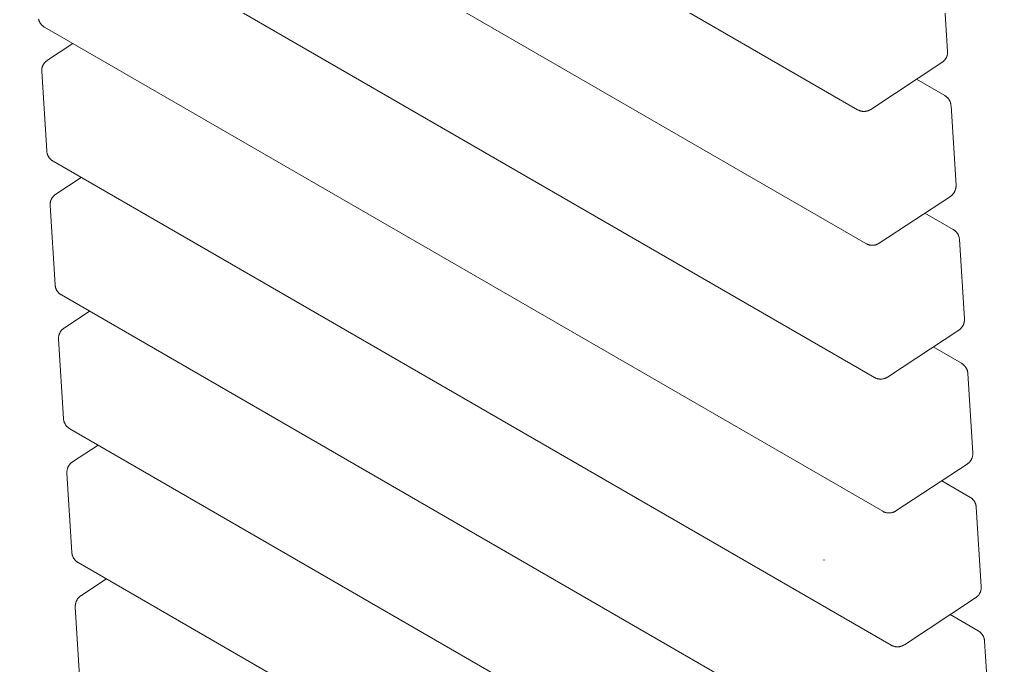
# Model space of a CAD drawing. Header units: millimetres. Extents: x -92 to 3826, y 8 to 2374.
# Drawn here: x 3246.4 to 3554.2, y 1199.4 to 1404.3 of the extents above; entities that cross this region are included whole.
import ezdxf

# ---------------------------------------------------------------- set-up
doc = ezdxf.new("R2010")
doc.units = ezdxf.units.MM
doc.header["$PDSIZE"] = -1
doc.layers.add('ZANO_R', color=7, linetype='Continuous', lineweight=0)

msp = doc.modelspace()

# ---------------------------------------------------------------- linework, layer by layer
at = {"layer": 'ZANO_R'}
for p, q in [((3512.27, 1375.64), (3246.4, 1529.14)), ((3514.94, 1333.19), (3249.06, 1486.69)), ((3517.6, 1290.75), (3251.73, 1444.25)), ((3539.26, 1419.36), (3540.84, 1394.21)), ((3252.53, 1404.21), (3252.5, 1404.34)), ((3252.57, 1404.08), (3252.53, 1404.21)), ((3252.61, 1403.95), (3252.57, 1404.08)), ((3252.66, 1403.83), (3252.61, 1403.95)), ((3252.71, 1403.7), (3252.66, 1403.83)), ((3252.77, 1403.58), (3252.71, 1403.7)), ((3252.83, 1403.45), (3252.77, 1403.58)), ((3252.89, 1403.33), (3252.83, 1403.45)), ((3252.96, 1403.22), (3252.89, 1403.33)), ((3253.03, 1403.1), (3252.96, 1403.22)), ((3253.1, 1402.99), (3253.03, 1403.1)), ((3253.18, 1402.88), (3253.1, 1402.99)), ((3253.27, 1402.77), (3253.18, 1402.88)), ((3253.35, 1402.66), (3253.27, 1402.77)), ((3253.44, 1402.56), (3253.35, 1402.66)), ((3253.54, 1402.46), (3253.44, 1402.56)), ((3253.63, 1402.37), (3253.54, 1402.46)), ((3253.73, 1402.28), (3253.63, 1402.37)), ((3253.84, 1402.19), (3253.73, 1402.28)), ((3253.94, 1402.1), (3253.84, 1402.19)), ((3254.05, 1402.02), (3253.94, 1402.1)), ((3254.16, 1401.94), (3254.05, 1402.02)), ((3254.28, 1401.87), (3254.16, 1401.94)), ((3254.39, 1401.8), (3254.28, 1401.87)), ((3520.26, 1248.3), (3254.39, 1401.8)), ((3255.28, 1391.31), (3263.35, 1396.63)), ((3540.84, 1394.21), (3540.84, 1394.07)), ((3254.85, 1390.99), (3254.95, 1391.07)), ((3254.95, 1391.07), (3255.06, 1391.16)), ((3255.06, 1391.16), (3255.17, 1391.24)), ((3255.17, 1391.24), (3255.28, 1391.31)), ((3539.67, 1391.13), (3539.58, 1391.03)), ((3539.77, 1391.22), (3539.67, 1391.13)), ((3539.86, 1391.33), (3539.77, 1391.22)), ((3539.95, 1391.43), (3539.86, 1391.33)), ((3540.03, 1391.54), (3539.95, 1391.43)), ((3540.11, 1391.65), (3540.03, 1391.54)), ((3540.19, 1391.76), (3540.11, 1391.65)), ((3540.26, 1391.87), (3540.19, 1391.76)), ((3540.33, 1391.99), (3540.26, 1391.87)), ((3540.39, 1392.11), (3540.33, 1391.99)), ((3540.45, 1392.23), (3540.39, 1392.11)), ((3540.51, 1392.35), (3540.45, 1392.23)), ((3540.56, 1392.48), (3540.51, 1392.35)), ((3540.61, 1392.6), (3540.56, 1392.48)), ((3540.65, 1392.73), (3540.61, 1392.6)), ((3540.69, 1392.86), (3540.65, 1392.73)), ((3540.73, 1392.99), (3540.69, 1392.86)), ((3540.76, 1393.13), (3540.73, 1392.99)), ((3540.78, 1393.26), (3540.76, 1393.13)), ((3540.81, 1393.39), (3540.78, 1393.26)), ((3540.82, 1393.53), (3540.81, 1393.39)), ((3540.83, 1393.66), (3540.82, 1393.53)), ((3540.84, 1393.8), (3540.83, 1393.66)), ((3540.84, 1394.07), (3540.85, 1393.93)), ((3540.85, 1393.93), (3540.84, 1393.8)), ((3253.48, 1388.13), (3253.49, 1388.26)), ((3253.48, 1387.99), (3253.48, 1388.13)), ((3253.48, 1387.86), (3253.48, 1387.99)), ((3253.49, 1388.26), (3253.5, 1388.4)), ((3253.5, 1388.4), (3253.52, 1388.53)), ((3253.52, 1388.53), (3253.54, 1388.67)), ((3253.54, 1388.67), (3253.56, 1388.8)), ((3253.56, 1388.8), (3253.59, 1388.93)), ((3253.59, 1388.93), (3253.63, 1389.06)), ((3253.63, 1389.06), (3253.67, 1389.19)), ((3253.67, 1389.19), (3253.71, 1389.32)), ((3253.71, 1389.32), (3253.76, 1389.45)), ((3253.76, 1389.45), (3253.81, 1389.57)), ((3253.81, 1389.57), (3253.87, 1389.7)), ((3253.87, 1389.7), (3253.93, 1389.82)), ((3253.93, 1389.82), (3253.99, 1389.94)), ((3253.99, 1389.94), (3254.06, 1390.06)), ((3254.06, 1390.06), (3254.13, 1390.17)), ((3254.13, 1390.17), (3254.21, 1390.28)), ((3254.21, 1390.28), (3254.29, 1390.39)), ((3254.29, 1390.39), (3254.38, 1390.5)), ((3254.38, 1390.5), (3254.46, 1390.6)), ((3254.46, 1390.6), (3254.55, 1390.7)), ((3254.55, 1390.7), (3254.65, 1390.8)), ((3254.65, 1390.8), (3254.75, 1390.89)), ((3254.75, 1390.89), (3254.85, 1390.99)), ((3539.04, 1390.61), (3516.47, 1375.76)), ((3539.16, 1390.69), (3539.04, 1390.61)), ((3539.27, 1390.77), (3539.16, 1390.69)), ((3539.37, 1390.85), (3539.27, 1390.77)), ((3539.48, 1390.94), (3539.37, 1390.85)), ((3539.58, 1391.03), (3539.48, 1390.94)), ((3253.48, 1387.72), (3253.48, 1387.86)), ((3255.06, 1362.57), (3253.48, 1387.72)), ((3530.97, 1385.3), (3539.93, 1380.13)), ((3539.93, 1380.13), (3540.05, 1380.06)), ((3540.05, 1380.06), (3540.16, 1379.98)), ((3540.16, 1379.98), (3540.27, 1379.91)), ((3540.27, 1379.91), (3540.38, 1379.82)), ((3540.38, 1379.82), (3540.49, 1379.74)), ((3540.49, 1379.74), (3540.59, 1379.65)), ((3540.59, 1379.65), (3540.69, 1379.56)), ((3540.69, 1379.56), (3540.79, 1379.46)), ((3540.79, 1379.46), (3540.88, 1379.36)), ((3540.88, 1379.36), (3540.97, 1379.26)), ((3540.97, 1379.26), (3541.06, 1379.16)), ((3541.06, 1379.16), (3541.14, 1379.05)), ((3541.14, 1379.05), (3541.22, 1378.94)), ((3541.22, 1378.94), (3541.29, 1378.83)), ((3541.29, 1378.83), (3541.37, 1378.71)), ((3516.36, 1375.69), (3516.24, 1375.62)), ((3516.47, 1375.76), (3516.36, 1375.69)), ((3541.37, 1378.71), (3541.43, 1378.59)), ((3541.43, 1378.59), (3541.5, 1378.47)), ((3541.5, 1378.47), (3541.56, 1378.35)), ((3541.56, 1378.35), (3541.61, 1378.23)), ((3541.61, 1378.23), (3541.66, 1378.1)), ((3541.66, 1378.1), (3541.71, 1377.97)), ((3541.71, 1377.97), (3541.75, 1377.85)), ((3541.75, 1377.85), (3541.79, 1377.72)), ((3541.79, 1377.72), (3541.82, 1377.58)), ((3541.82, 1377.58), (3541.85, 1377.45)), ((3541.85, 1377.45), (3541.88, 1377.32)), ((3541.88, 1377.32), (3541.9, 1377.18)), ((3541.9, 1377.18), (3541.91, 1377.05)), ((3541.91, 1377.05), (3541.92, 1376.91)), ((3541.92, 1376.91), (3543.5, 1351.76)), ((3512.39, 1375.57), (3512.27, 1375.64)), ((3512.52, 1375.51), (3512.39, 1375.57)), ((3512.64, 1375.45), (3512.52, 1375.51)), ((3512.77, 1375.39), (3512.64, 1375.45)), ((3512.9, 1375.34), (3512.77, 1375.39)), ((3513.03, 1375.3), (3512.9, 1375.34)), ((3513.16, 1375.26), (3513.03, 1375.3)), ((3513.29, 1375.22), (3513.16, 1375.26)), ((3513.43, 1375.19), (3513.29, 1375.22)), ((3513.56, 1375.16), (3513.43, 1375.19)), ((3513.7, 1375.14), (3513.56, 1375.16)), ((3513.84, 1375.12), (3513.7, 1375.14)), ((3513.98, 1375.11), (3513.84, 1375.12)), ((3514.11, 1375.1), (3513.98, 1375.11)), ((3514.25, 1375.1), (3514.11, 1375.1)), ((3514.39, 1375.1), (3514.25, 1375.1)), ((3514.53, 1375.11), (3514.39, 1375.1)), ((3514.67, 1375.12), (3514.53, 1375.11)), ((3514.8, 1375.14), (3514.67, 1375.12)), ((3514.94, 1375.16), (3514.8, 1375.14)), ((3515.08, 1375.18), (3514.94, 1375.16)), ((3515.21, 1375.21), (3515.08, 1375.18)), ((3515.34, 1375.25), (3515.21, 1375.21)), ((3515.48, 1375.29), (3515.34, 1375.25)), ((3515.61, 1375.33), (3515.48, 1375.29)), ((3515.74, 1375.38), (3515.61, 1375.33)), ((3515.86, 1375.43), (3515.74, 1375.38)), ((3515.99, 1375.49), (3515.86, 1375.43)), ((3516.11, 1375.55), (3515.99, 1375.49)), ((3516.24, 1375.62), (3516.11, 1375.55)), ((3255.07, 1362.43), (3255.06, 1362.57)), ((3255.09, 1362.3), (3255.07, 1362.43)), ((3255.11, 1362.16), (3255.09, 1362.3)), ((3255.13, 1362.03), (3255.11, 1362.16)), ((3255.16, 1361.9), (3255.13, 1362.03)), ((3255.2, 1361.77), (3255.16, 1361.9)), ((3255.23, 1361.64), (3255.2, 1361.77)), ((3255.28, 1361.51), (3255.23, 1361.64)), ((3255.32, 1361.38), (3255.28, 1361.51)), ((3255.37, 1361.25), (3255.32, 1361.38)), ((3255.43, 1361.13), (3255.37, 1361.25)), ((3255.49, 1361.01), (3255.43, 1361.13)), ((3255.55, 1360.89), (3255.49, 1361.01)), ((3255.62, 1360.77), (3255.55, 1360.89)), ((3255.69, 1360.65), (3255.62, 1360.77)), ((3255.77, 1360.54), (3255.69, 1360.65)), ((3255.85, 1360.43), (3255.77, 1360.54)), ((3255.93, 1360.32), (3255.85, 1360.43)), ((3256.02, 1360.22), (3255.93, 1360.32)), ((3256.11, 1360.12), (3256.02, 1360.22)), ((3256.2, 1360.02), (3256.11, 1360.12)), ((3256.3, 1359.92), (3256.2, 1360.02)), ((3256.4, 1359.83), (3256.3, 1359.92)), ((3256.5, 1359.74), (3256.4, 1359.83)), ((3256.6, 1359.66), (3256.5, 1359.74)), ((3256.71, 1359.58), (3256.6, 1359.66)), ((3256.82, 1359.5), (3256.71, 1359.58)), ((3256.94, 1359.43), (3256.82, 1359.5)), ((3257.06, 1359.36), (3256.94, 1359.43)), ((3522.93, 1205.85), (3257.06, 1359.36)), ((3257.94, 1348.87), (3266.02, 1354.18)), ((3543.49, 1351.08), (3543.47, 1350.95)), ((3543.5, 1351.22), (3543.49, 1351.08)), ((3543.5, 1351.76), (3543.51, 1351.62)), ((3543.51, 1351.35), (3543.5, 1351.22)), ((3543.51, 1351.62), (3543.51, 1351.49)), ((3543.51, 1351.49), (3543.51, 1351.35)), ((3256.96, 1347.95), (3257.04, 1348.05)), ((3257.04, 1348.05), (3257.13, 1348.16)), ((3257.13, 1348.16), (3257.22, 1348.26)), ((3257.22, 1348.26), (3257.31, 1348.35)), ((3257.31, 1348.35), (3257.41, 1348.45)), ((3257.41, 1348.45), (3257.51, 1348.54)), ((3257.51, 1348.54), (3257.61, 1348.63)), ((3257.61, 1348.63), (3257.72, 1348.71)), ((3257.72, 1348.71), (3257.83, 1348.79)), ((3257.83, 1348.79), (3257.94, 1348.87)), ((3541.71, 1348.17), (3519.14, 1333.31)), ((3541.82, 1348.24), (3541.71, 1348.17)), ((3541.93, 1348.32), (3541.82, 1348.24)), ((3542.04, 1348.41), (3541.93, 1348.32)), ((3542.14, 1348.5), (3542.04, 1348.41)), ((3542.24, 1348.59), (3542.14, 1348.5)), ((3542.34, 1348.68), (3542.24, 1348.59)), ((3542.43, 1348.78), (3542.34, 1348.68)), ((3542.52, 1348.88), (3542.43, 1348.78)), ((3542.61, 1348.98), (3542.52, 1348.88)), ((3542.69, 1349.09), (3542.61, 1348.98)), ((3542.77, 1349.2), (3542.69, 1349.09)), ((3542.85, 1349.31), (3542.77, 1349.2)), ((3542.92, 1349.43), (3542.85, 1349.31)), ((3542.99, 1349.54), (3542.92, 1349.43)), ((3543.06, 1349.66), (3542.99, 1349.54)), ((3543.12, 1349.78), (3543.06, 1349.66)), ((3543.17, 1349.91), (3543.12, 1349.78)), ((3543.23, 1350.03), (3543.17, 1349.91)), ((3543.27, 1350.16), (3543.23, 1350.03)), ((3543.32, 1350.29), (3543.27, 1350.16)), ((3543.36, 1350.42), (3543.32, 1350.29)), ((3543.39, 1350.55), (3543.36, 1350.42)), ((3543.42, 1350.68), (3543.39, 1350.55)), ((3543.45, 1350.81), (3543.42, 1350.68)), ((3543.47, 1350.95), (3543.45, 1350.81)), ((3256.14, 1345.68), (3256.15, 1345.82)), ((3256.14, 1345.55), (3256.14, 1345.68)), ((3256.14, 1345.41), (3256.14, 1345.55)), ((3256.15, 1345.28), (3256.14, 1345.41)), ((3256.15, 1345.82), (3256.16, 1345.95)), ((3257.73, 1320.12), (3256.15, 1345.28)), ((3256.16, 1345.95), (3256.18, 1346.09)), ((3256.18, 1346.09), (3256.2, 1346.22)), ((3256.2, 1346.22), (3256.23, 1346.36)), ((3256.23, 1346.36), (3256.26, 1346.49)), ((3256.26, 1346.49), (3256.29, 1346.62)), ((3256.29, 1346.62), (3256.33, 1346.75)), ((3256.33, 1346.75), (3256.38, 1346.88)), ((3256.38, 1346.88), (3256.42, 1347)), ((3256.42, 1347), (3256.48, 1347.13)), ((3256.48, 1347.13), (3256.53, 1347.25)), ((3256.53, 1347.25), (3256.59, 1347.37)), ((3256.59, 1347.37), (3256.66, 1347.49)), ((3256.66, 1347.49), (3256.73, 1347.61)), ((3256.73, 1347.61), (3256.8, 1347.72)), ((3256.8, 1347.72), (3256.87, 1347.84)), ((3256.87, 1347.84), (3256.96, 1347.95)), ((3533.63, 1342.85), (3542.59, 1337.68)), ((3542.59, 1337.68), (3542.71, 1337.61)), ((3542.71, 1337.61), (3542.82, 1337.54)), ((3542.82, 1337.54), (3542.94, 1337.46)), ((3542.94, 1337.46), (3543.04, 1337.38)), ((3543.04, 1337.38), (3543.15, 1337.29)), ((3543.15, 1337.29), (3543.25, 1337.2)), ((3543.25, 1337.2), (3543.35, 1337.11)), ((3543.35, 1337.11), (3543.45, 1337.02)), ((3543.45, 1337.02), (3543.54, 1336.92)), ((3543.54, 1336.92), (3543.63, 1336.82)), ((3543.63, 1336.82), (3543.72, 1336.71)), ((3543.72, 1336.71), (3543.8, 1336.61)), ((3543.8, 1336.61), (3543.88, 1336.49)), ((3543.88, 1336.49), (3543.96, 1336.38)), ((3543.96, 1336.38), (3544.03, 1336.27)), ((3544.03, 1336.27), (3544.1, 1336.15)), ((3544.1, 1336.15), (3544.16, 1336.03)), ((3544.16, 1336.03), (3544.22, 1335.91)), ((3544.22, 1335.91), (3544.27, 1335.78)), ((3544.27, 1335.78), (3544.33, 1335.66)), ((3544.33, 1335.66), (3544.37, 1335.53)), ((3515.06, 1333.12), (3514.94, 1333.19)), ((3515.18, 1333.06), (3515.06, 1333.12)), ((3515.31, 1333), (3515.18, 1333.06)), ((3515.43, 1332.95), (3515.31, 1333)), ((3515.56, 1332.9), (3515.43, 1332.95)), ((3515.69, 1332.85), (3515.56, 1332.9)), ((3515.82, 1332.81), (3515.69, 1332.85)), ((3515.96, 1332.78), (3515.82, 1332.81)), ((3516.09, 1332.74), (3515.96, 1332.78)), ((3516.23, 1332.72), (3516.09, 1332.74)), ((3516.36, 1332.7), (3516.23, 1332.72)), ((3516.5, 1332.68), (3516.36, 1332.7)), ((3516.64, 1332.67), (3516.5, 1332.68)), ((3516.78, 1332.66), (3516.64, 1332.67)), ((3516.92, 1332.65), (3516.78, 1332.66)), ((3517.05, 1332.66), (3516.92, 1332.65)), ((3517.19, 1332.66), (3517.05, 1332.66)), ((3517.33, 1332.67), (3517.19, 1332.66)), ((3517.47, 1332.69), (3517.33, 1332.67)), ((3517.6, 1332.71), (3517.47, 1332.69)), ((3517.74, 1332.74), (3517.6, 1332.71)), ((3517.87, 1332.77), (3517.74, 1332.74)), ((3518.01, 1332.8), (3517.87, 1332.77)), ((3518.14, 1332.84), (3518.01, 1332.8)), ((3518.27, 1332.88), (3518.14, 1332.84)), ((3518.4, 1332.93), (3518.27, 1332.88)), ((3518.53, 1332.99), (3518.4, 1332.93)), ((3518.65, 1333.04), (3518.53, 1332.99)), ((3518.78, 1333.1), (3518.65, 1333.04)), ((3518.9, 1333.17), (3518.78, 1333.1)), ((3519.02, 1333.24), (3518.9, 1333.17)), ((3519.14, 1333.31), (3519.02, 1333.24)), ((3544.37, 1335.53), (3544.42, 1335.4)), ((3544.42, 1335.4), (3544.45, 1335.27)), ((3544.45, 1335.27), (3544.49, 1335.14)), ((3544.49, 1335.14), (3544.52, 1335.01)), ((3544.52, 1335.01), (3544.54, 1334.87)), ((3544.54, 1334.87), (3544.56, 1334.74)), ((3544.56, 1334.74), (3544.58, 1334.6)), ((3544.58, 1334.6), (3544.59, 1334.47)), ((3544.59, 1334.47), (3546.16, 1309.31)), ((3257.74, 1319.99), (3257.73, 1320.12)), ((3257.75, 1319.85), (3257.74, 1319.99)), ((3257.77, 1319.72), (3257.75, 1319.85)), ((3257.8, 1319.59), (3257.77, 1319.72)), ((3257.83, 1319.45), (3257.8, 1319.59)), ((3257.86, 1319.32), (3257.83, 1319.45)), ((3257.9, 1319.19), (3257.86, 1319.32)), ((3257.94, 1319.06), (3257.9, 1319.19)), ((3257.99, 1318.93), (3257.94, 1319.06)), ((3258.04, 1318.81), (3257.99, 1318.93)), ((3258.09, 1318.68), (3258.04, 1318.81)), ((3258.15, 1318.56), (3258.09, 1318.68)), ((3258.22, 1318.44), (3258.15, 1318.56)), ((3258.28, 1318.32), (3258.22, 1318.44)), ((3258.36, 1318.21), (3258.28, 1318.32)), ((3258.43, 1318.1), (3258.36, 1318.21)), ((3258.51, 1317.99), (3258.43, 1318.1)), ((3258.59, 1317.88), (3258.51, 1317.99)), ((3258.68, 1317.77), (3258.59, 1317.88)), ((3258.77, 1317.67), (3258.68, 1317.77)), ((3258.86, 1317.57), (3258.77, 1317.67)), ((3258.96, 1317.48), (3258.86, 1317.57)), ((3259.06, 1317.39), (3258.96, 1317.48)), ((3259.16, 1317.3), (3259.06, 1317.39)), ((3259.27, 1317.21), (3259.16, 1317.3)), ((3259.38, 1317.13), (3259.27, 1317.21)), ((3259.49, 1317.05), (3259.38, 1317.13)), ((3259.6, 1316.98), (3259.49, 1317.05)), ((3259.72, 1316.91), (3259.6, 1316.98)), ((3525.59, 1163.41), (3259.72, 1316.91)), ((3260.61, 1306.42), (3268.68, 1311.74)), ((3546.02, 1307.97), (3545.98, 1307.84)), ((3546.06, 1308.1), (3546.02, 1307.97)), ((3546.09, 1308.24), (3546.06, 1308.1)), ((3546.11, 1308.37), (3546.09, 1308.24)), ((3546.13, 1308.5), (3546.11, 1308.37)), ((3546.15, 1308.64), (3546.13, 1308.5)), ((3546.16, 1308.77), (3546.15, 1308.64)), ((3546.16, 1309.31), (3546.17, 1309.18)), ((3546.17, 1308.91), (3546.16, 1308.77)), ((3546.17, 1309.18), (3546.17, 1309.04)), ((3546.17, 1309.04), (3546.17, 1308.91)), ((3259.2, 1304.81), (3259.26, 1304.93)), ((3259.26, 1304.93), (3259.32, 1305.05)), ((3259.32, 1305.05), (3259.39, 1305.16)), ((3259.39, 1305.16), (3259.46, 1305.28)), ((3259.46, 1305.28), (3259.54, 1305.39)), ((3259.54, 1305.39), (3259.62, 1305.5)), ((3259.62, 1305.5), (3259.7, 1305.61)), ((3259.7, 1305.61), (3259.79, 1305.71)), ((3259.79, 1305.71), (3259.88, 1305.81)), ((3259.88, 1305.81), (3259.98, 1305.91)), ((3259.98, 1305.91), (3260.07, 1306)), ((3260.07, 1306), (3260.17, 1306.09)), ((3260.17, 1306.09), (3260.28, 1306.18)), ((3260.28, 1306.18), (3260.38, 1306.27)), ((3260.38, 1306.27), (3260.49, 1306.35)), ((3260.49, 1306.35), (3260.61, 1306.42)), ((3544.37, 1305.72), (3521.8, 1290.87)), ((3544.48, 1305.8), (3544.37, 1305.72)), ((3544.59, 1305.88), (3544.48, 1305.8)), ((3544.7, 1305.96), (3544.59, 1305.88)), ((3544.8, 1306.05), (3544.7, 1305.96)), ((3544.9, 1306.14), (3544.8, 1306.05)), ((3545, 1306.24), (3544.9, 1306.14)), ((3545.1, 1306.33), (3545, 1306.24)), ((3545.19, 1306.43), (3545.1, 1306.33)), ((3545.27, 1306.54), (3545.19, 1306.43)), ((3545.36, 1306.64), (3545.27, 1306.54)), ((3545.44, 1306.75), (3545.36, 1306.64)), ((3545.51, 1306.87), (3545.44, 1306.75)), ((3545.59, 1306.98), (3545.51, 1306.87)), ((3545.66, 1307.1), (3545.59, 1306.98)), ((3545.72, 1307.22), (3545.66, 1307.1)), ((3545.78, 1307.34), (3545.72, 1307.22)), ((3545.84, 1307.46), (3545.78, 1307.34)), ((3545.89, 1307.59), (3545.84, 1307.46)), ((3545.94, 1307.71), (3545.89, 1307.59)), ((3545.98, 1307.84), (3545.94, 1307.71)), ((3258.8, 1303.1), (3258.81, 1303.24)), ((3258.81, 1302.97), (3258.8, 1303.1)), ((3258.81, 1303.37), (3258.83, 1303.51)), ((3258.81, 1303.24), (3258.81, 1303.37)), ((3258.81, 1302.83), (3258.81, 1302.97)), ((3260.39, 1277.68), (3258.81, 1302.83)), ((3258.83, 1303.51), (3258.84, 1303.64)), ((3258.84, 1303.64), (3258.86, 1303.78)), ((3258.86, 1303.78), (3258.89, 1303.91)), ((3258.89, 1303.91), (3258.92, 1304.04)), ((3258.92, 1304.04), (3258.96, 1304.17)), ((3258.96, 1304.17), (3259, 1304.3)), ((3259, 1304.3), (3259.04, 1304.43)), ((3259.04, 1304.43), (3259.09, 1304.56)), ((3259.09, 1304.56), (3259.14, 1304.68)), ((3259.14, 1304.68), (3259.2, 1304.81)), ((3536.3, 1300.41), (3545.26, 1295.24)), ((3545.26, 1295.24), (3545.37, 1295.17)), ((3545.37, 1295.17), (3545.49, 1295.09)), ((3545.49, 1295.09), (3545.6, 1295.01)), ((3545.6, 1295.01), (3545.71, 1294.93)), ((3545.71, 1294.93), (3545.81, 1294.85)), ((3545.81, 1294.85), (3545.92, 1294.76)), ((3545.92, 1294.76), (3546.02, 1294.67)), ((3546.02, 1294.67), (3546.11, 1294.57)), ((3546.11, 1294.57), (3546.21, 1294.47)), ((3546.21, 1294.47), (3546.3, 1294.37)), ((3546.3, 1294.37), (3546.38, 1294.27)), ((3546.38, 1294.27), (3546.47, 1294.16)), ((3546.47, 1294.16), (3546.55, 1294.05)), ((3546.55, 1294.05), (3546.62, 1293.94)), ((3546.62, 1293.94), (3546.69, 1293.82)), ((3546.69, 1293.82), (3546.76, 1293.7)), ((3546.76, 1293.7), (3546.82, 1293.58)), ((3546.82, 1293.58), (3546.88, 1293.46)), ((3546.88, 1293.46), (3546.94, 1293.34)), ((3546.94, 1293.34), (3546.99, 1293.21)), ((3546.99, 1293.21), (3547.04, 1293.08)), ((3547.04, 1293.08), (3547.08, 1292.95)), ((3547.08, 1292.95), (3547.12, 1292.82)), ((3547.12, 1292.82), (3547.15, 1292.69)), ((3547.15, 1292.69), (3547.18, 1292.56)), ((3517.72, 1290.68), (3517.6, 1290.75)), ((3517.84, 1290.62), (3517.72, 1290.68)), ((3517.97, 1290.56), (3517.84, 1290.62)), ((3518.1, 1290.5), (3517.97, 1290.56)), ((3518.23, 1290.45), (3518.1, 1290.5)), ((3518.36, 1290.41), (3518.23, 1290.45)), ((3518.49, 1290.37), (3518.36, 1290.41)), ((3518.62, 1290.33), (3518.49, 1290.37)), ((3518.76, 1290.3), (3518.62, 1290.33)), ((3518.89, 1290.27), (3518.76, 1290.3)), ((3519.03, 1290.25), (3518.89, 1290.27)), ((3519.17, 1290.23), (3519.03, 1290.25)), ((3519.3, 1290.22), (3519.17, 1290.23)), ((3519.44, 1290.21), (3519.3, 1290.22)), ((3519.58, 1290.21), (3519.44, 1290.21)), ((3519.72, 1290.21), (3519.58, 1290.21)), ((3519.86, 1290.22), (3519.72, 1290.21)), ((3519.99, 1290.23), (3519.86, 1290.22)), ((3520.13, 1290.24), (3519.99, 1290.23)), ((3520.27, 1290.27), (3520.13, 1290.24)), ((3520.4, 1290.29), (3520.27, 1290.27)), ((3520.54, 1290.32), (3520.4, 1290.29)), ((3520.67, 1290.36), (3520.54, 1290.32)), ((3520.8, 1290.39), (3520.67, 1290.36)), ((3520.93, 1290.44), (3520.8, 1290.39)), ((3521.06, 1290.49), (3520.93, 1290.44)), ((3521.19, 1290.54), (3521.06, 1290.49)), ((3521.32, 1290.6), (3521.19, 1290.54)), ((3521.44, 1290.66), (3521.32, 1290.6)), ((3521.56, 1290.72), (3521.44, 1290.66)), ((3521.68, 1290.79), (3521.56, 1290.72)), ((3521.8, 1290.87), (3521.68, 1290.79)), ((3547.18, 1292.56), (3547.2, 1292.43)), ((3547.2, 1292.43), (3547.22, 1292.29)), ((3547.22, 1292.29), (3547.24, 1292.16)), ((3547.24, 1292.16), (3547.25, 1292.02)), ((3547.25, 1292.02), (3548.83, 1266.87)), ((3260.4, 1277.54), (3260.39, 1277.68)), ((3260.42, 1277.41), (3260.4, 1277.54)), ((3260.44, 1277.27), (3260.42, 1277.41)), ((3260.46, 1277.14), (3260.44, 1277.27)), ((3260.49, 1277.01), (3260.46, 1277.14)), ((3260.52, 1276.88), (3260.49, 1277.01)), ((3260.56, 1276.74), (3260.52, 1276.88)), ((3260.6, 1276.62), (3260.56, 1276.74)), ((3260.65, 1276.49), (3260.6, 1276.62)), ((3260.7, 1276.36), (3260.65, 1276.49)), ((3260.76, 1276.24), (3260.7, 1276.36)), ((3260.82, 1276.12), (3260.76, 1276.24)), ((3260.88, 1276), (3260.82, 1276.12)), ((3260.95, 1275.88), (3260.88, 1276)), ((3261.02, 1275.76), (3260.95, 1275.88)), ((3261.09, 1275.65), (3261.02, 1275.76)), ((3261.17, 1275.54), (3261.09, 1275.65)), ((3261.26, 1275.43), (3261.17, 1275.54)), ((3261.34, 1275.33), (3261.26, 1275.43)), ((3261.43, 1275.23), (3261.34, 1275.33)), ((3261.53, 1275.13), (3261.43, 1275.23)), ((3261.62, 1275.03), (3261.53, 1275.13)), ((3261.72, 1274.94), (3261.62, 1275.03)), ((3261.83, 1274.85), (3261.72, 1274.94)), ((3261.93, 1274.77), (3261.83, 1274.85)), ((3262.04, 1274.69), (3261.93, 1274.77)), ((3262.15, 1274.61), (3262.04, 1274.69)), ((3262.27, 1274.53), (3262.15, 1274.61)), ((3262.38, 1274.46), (3262.27, 1274.53)), ((3528.25, 1120.96), (3262.38, 1274.46)), ((3263.27, 1263.98), (3271.34, 1269.29)), ((3548.44, 1264.89), (3548.38, 1264.77)), ((3548.5, 1265.02), (3548.44, 1264.89)), ((3548.55, 1265.14), (3548.5, 1265.02)), ((3548.6, 1265.27), (3548.55, 1265.14)), ((3548.64, 1265.4), (3548.6, 1265.27)), ((3548.68, 1265.53), (3548.64, 1265.4)), ((3548.72, 1265.66), (3548.68, 1265.53)), ((3548.75, 1265.79), (3548.72, 1265.66)), ((3548.78, 1265.92), (3548.75, 1265.79)), ((3548.8, 1266.06), (3548.78, 1265.92)), ((3548.81, 1266.19), (3548.8, 1266.06)), ((3548.83, 1266.33), (3548.81, 1266.19)), ((3548.83, 1266.87), (3548.83, 1266.73)), ((3548.83, 1266.73), (3548.84, 1266.6)), ((3548.84, 1266.6), (3548.83, 1266.46)), ((3548.83, 1266.46), (3548.83, 1266.33)), ((3261.62, 1261.73), (3261.66, 1261.86)), ((3261.66, 1261.86), (3261.7, 1261.99)), ((3261.7, 1261.99), (3261.75, 1262.11)), ((3261.75, 1262.11), (3261.8, 1262.24)), ((3261.8, 1262.24), (3261.86, 1262.36)), ((3261.86, 1262.36), (3261.92, 1262.48)), ((3261.92, 1262.48), (3261.98, 1262.6)), ((3261.98, 1262.6), (3262.05, 1262.72)), ((3262.05, 1262.72), (3262.13, 1262.83)), ((3262.13, 1262.83), (3262.2, 1262.95)), ((3262.2, 1262.95), (3262.28, 1263.05)), ((3262.28, 1263.05), (3262.37, 1263.16)), ((3262.37, 1263.16), (3262.45, 1263.27)), ((3262.45, 1263.27), (3262.54, 1263.37)), ((3262.54, 1263.37), (3262.64, 1263.46)), ((3262.64, 1263.46), (3262.74, 1263.56)), ((3262.74, 1263.56), (3262.84, 1263.65)), ((3262.84, 1263.65), (3262.94, 1263.74)), ((3262.94, 1263.74), (3263.05, 1263.82)), ((3263.05, 1263.82), (3263.16, 1263.9)), ((3263.16, 1263.9), (3263.27, 1263.98)), ((3547.04, 1263.28), (3524.46, 1248.42)), ((3547.15, 1263.35), (3547.04, 1263.28)), ((3547.26, 1263.43), (3547.15, 1263.35)), ((3547.36, 1263.52), (3547.26, 1263.43)), ((3547.47, 1263.61), (3547.36, 1263.52)), ((3547.57, 1263.7), (3547.47, 1263.61)), ((3547.66, 1263.79), (3547.57, 1263.7)), ((3547.76, 1263.89), (3547.66, 1263.79)), ((3547.85, 1263.99), (3547.76, 1263.89)), ((3547.94, 1264.09), (3547.85, 1263.99)), ((3548.02, 1264.2), (3547.94, 1264.09)), ((3548.1, 1264.31), (3548.02, 1264.2)), ((3548.18, 1264.42), (3548.1, 1264.31)), ((3548.25, 1264.53), (3548.18, 1264.42)), ((3548.32, 1264.65), (3548.25, 1264.53)), ((3548.38, 1264.77), (3548.32, 1264.65)), ((3261.47, 1260.79), (3261.48, 1260.93)), ((3261.47, 1260.66), (3261.47, 1260.79)), ((3261.47, 1260.52), (3261.47, 1260.66)), ((3261.48, 1260.38), (3261.47, 1260.52)), ((3261.48, 1260.93), (3261.49, 1261.06)), ((3263.05, 1235.23), (3261.48, 1260.38)), ((3261.49, 1261.06), (3261.51, 1261.2)), ((3261.51, 1261.2), (3261.53, 1261.33)), ((3261.53, 1261.33), (3261.55, 1261.46)), ((3261.55, 1261.46), (3261.58, 1261.6)), ((3261.58, 1261.6), (3261.62, 1261.73)), ((3538.96, 1257.96), (3547.92, 1252.79)), ((3547.92, 1252.79), (3548.04, 1252.72)), ((3548.04, 1252.72), (3548.15, 1252.65)), ((3548.15, 1252.65), (3548.26, 1252.57)), ((3548.26, 1252.57), (3548.37, 1252.49)), ((3548.37, 1252.49), (3548.48, 1252.4)), ((3548.48, 1252.4), (3548.58, 1252.31)), ((3548.58, 1252.31), (3548.68, 1252.22)), ((3548.68, 1252.22), (3548.78, 1252.13)), ((3548.78, 1252.13), (3548.87, 1252.03)), ((3548.87, 1252.03), (3548.96, 1251.93)), ((3548.96, 1251.93), (3549.05, 1251.82)), ((3549.05, 1251.82), (3549.13, 1251.71)), ((3549.13, 1251.71), (3549.21, 1251.6)), ((3549.21, 1251.6), (3549.28, 1251.49)), ((3549.28, 1251.49), (3549.36, 1251.38)), ((3549.36, 1251.38), (3549.42, 1251.26)), ((3549.42, 1251.26), (3549.49, 1251.14)), ((3549.49, 1251.14), (3549.55, 1251.02)), ((3549.55, 1251.02), (3549.6, 1250.89)), ((3549.6, 1250.89), (3549.65, 1250.77)), ((3549.65, 1250.77), (3549.7, 1250.64)), ((3549.7, 1250.64), (3549.74, 1250.51)), ((3549.74, 1250.51), (3549.78, 1250.38)), ((3549.78, 1250.38), (3549.81, 1250.25)), ((3549.81, 1250.25), (3549.84, 1250.11)), ((3549.84, 1250.11), (3549.87, 1249.98)), ((3549.87, 1249.98), (3549.89, 1249.85)), ((3549.89, 1249.85), (3549.9, 1249.71)), ((3549.9, 1249.71), (3549.91, 1249.58)), ((3549.91, 1249.58), (3551.49, 1224.42)), ((3520.38, 1248.23), (3520.26, 1248.3)), ((3520.51, 1248.17), (3520.38, 1248.23)), ((3520.63, 1248.11), (3520.51, 1248.17)), ((3520.76, 1248.06), (3520.63, 1248.11)), ((3520.89, 1248.01), (3520.76, 1248.06)), ((3521.02, 1247.96), (3520.89, 1248.01)), ((3521.15, 1247.92), (3521.02, 1247.96)), ((3521.29, 1247.89), (3521.15, 1247.92)), ((3521.42, 1247.85), (3521.29, 1247.89)), ((3521.56, 1247.83), (3521.42, 1247.85)), ((3521.69, 1247.8), (3521.56, 1247.83)), ((3521.83, 1247.79), (3521.69, 1247.8)), ((3521.97, 1247.77), (3521.83, 1247.79)), ((3522.1, 1247.77), (3521.97, 1247.77)), ((3522.24, 1247.76), (3522.1, 1247.77)), ((3522.38, 1247.77), (3522.24, 1247.76)), ((3522.52, 1247.77), (3522.38, 1247.77)), ((3522.66, 1247.78), (3522.52, 1247.77)), ((3522.79, 1247.8), (3522.66, 1247.78)), ((3522.93, 1247.82), (3522.79, 1247.8)), ((3523.07, 1247.84), (3522.93, 1247.82)), ((3523.2, 1247.87), (3523.07, 1247.84)), ((3523.33, 1247.91), (3523.2, 1247.87)), ((3523.47, 1247.95), (3523.33, 1247.91)), ((3523.6, 1247.99), (3523.47, 1247.95)), ((3523.73, 1248.04), (3523.6, 1247.99)), ((3523.86, 1248.09), (3523.73, 1248.04)), ((3523.98, 1248.15), (3523.86, 1248.09)), ((3524.11, 1248.21), (3523.98, 1248.15)), ((3524.23, 1248.28), (3524.11, 1248.21)), ((3524.35, 1248.35), (3524.23, 1248.28)), ((3524.46, 1248.42), (3524.35, 1248.35)), ((3263.06, 1235.1), (3263.05, 1235.23)), ((3263.08, 1234.96), (3263.06, 1235.1)), ((3263.1, 1234.83), (3263.08, 1234.96)), ((3263.12, 1234.69), (3263.1, 1234.83)), ((3263.15, 1234.56), (3263.12, 1234.69)), ((3263.19, 1234.43), (3263.15, 1234.56)), ((3263.22, 1234.3), (3263.19, 1234.43)), ((3263.27, 1234.17), (3263.22, 1234.3)), ((3263.31, 1234.04), (3263.27, 1234.17)), ((3263.37, 1233.92), (3263.31, 1234.04)), ((3263.42, 1233.79), (3263.37, 1233.92)), ((3263.48, 1233.67), (3263.42, 1233.79)), ((3263.54, 1233.55), (3263.48, 1233.67)), ((3263.61, 1233.43), (3263.54, 1233.55)), ((3263.68, 1233.32), (3263.61, 1233.43)), ((3263.76, 1233.2), (3263.68, 1233.32)), ((3263.84, 1233.09), (3263.76, 1233.2)), ((3263.92, 1232.99), (3263.84, 1233.09)), ((3264.01, 1232.88), (3263.92, 1232.99)), ((3264.1, 1232.78), (3264.01, 1232.88)), ((3264.19, 1232.68), (3264.1, 1232.78)), ((3264.29, 1232.59), (3264.19, 1232.68)), ((3264.39, 1232.49), (3264.29, 1232.59)), ((3264.49, 1232.41), (3264.39, 1232.49)), ((3264.6, 1232.32), (3264.49, 1232.41)), ((3264.7, 1232.24), (3264.6, 1232.32)), ((3264.82, 1232.16), (3264.7, 1232.24)), ((3264.93, 1232.09), (3264.82, 1232.16)), ((3265.05, 1232.02), (3264.93, 1232.09)), ((3530.92, 1078.52), (3265.05, 1232.02)), ((3265.93, 1221.53), (3274.01, 1226.84)), ((3550.77, 1221.86), (3550.69, 1221.75)), ((3550.84, 1221.97), (3550.77, 1221.86)), ((3550.91, 1222.09), (3550.84, 1221.97)), ((3550.98, 1222.21), (3550.91, 1222.09)), ((3551.05, 1222.33), (3550.98, 1222.21)), ((3551.11, 1222.45), (3551.05, 1222.33)), ((3551.16, 1222.57), (3551.11, 1222.45)), ((3551.22, 1222.7), (3551.16, 1222.57)), ((3551.26, 1222.82), (3551.22, 1222.7)), ((3551.31, 1222.95), (3551.26, 1222.82)), ((3551.35, 1223.08), (3551.31, 1222.95)), ((3551.38, 1223.21), (3551.35, 1223.08)), ((3551.41, 1223.34), (3551.38, 1223.21)), ((3551.44, 1223.48), (3551.41, 1223.34)), ((3551.46, 1223.61), (3551.44, 1223.48)), ((3551.48, 1223.75), (3551.46, 1223.61)), ((3551.49, 1223.88), (3551.48, 1223.75)), ((3551.49, 1224.42), (3551.5, 1224.29)), ((3551.5, 1224.02), (3551.49, 1223.88)), ((3551.5, 1224.29), (3551.5, 1224.15)), ((3551.5, 1224.15), (3551.5, 1224.02)), ((3264.15, 1218.62), (3264.17, 1218.75)), ((3264.17, 1218.75), (3264.19, 1218.89)), ((3264.19, 1218.89), (3264.22, 1219.02)), ((3264.22, 1219.02), (3264.25, 1219.15)), ((3264.25, 1219.15), (3264.28, 1219.28)), ((3264.28, 1219.28), (3264.32, 1219.41)), ((3264.32, 1219.41), (3264.37, 1219.54)), ((3264.37, 1219.54), (3264.41, 1219.67)), ((3264.41, 1219.67), (3264.47, 1219.79)), ((3264.47, 1219.79), (3264.52, 1219.92)), ((3264.52, 1219.92), (3264.58, 1220.04)), ((3264.58, 1220.04), (3264.65, 1220.16)), ((3264.65, 1220.16), (3264.72, 1220.27)), ((3264.72, 1220.27), (3264.79, 1220.39)), ((3264.79, 1220.39), (3264.87, 1220.5)), ((3264.87, 1220.5), (3264.95, 1220.61)), ((3264.95, 1220.61), (3265.03, 1220.72)), ((3265.03, 1220.72), (3265.12, 1220.82)), ((3265.12, 1220.82), (3265.21, 1220.92)), ((3265.21, 1220.92), (3265.3, 1221.02)), ((3265.3, 1221.02), (3265.4, 1221.11)), ((3265.4, 1221.11), (3265.5, 1221.2)), ((3265.5, 1221.2), (3265.6, 1221.29)), ((3265.6, 1221.29), (3265.71, 1221.37)), ((3265.71, 1221.37), (3265.82, 1221.45)), ((3265.82, 1221.45), (3265.93, 1221.53)), ((3549.7, 1220.83), (3527.13, 1205.98)), ((3549.81, 1220.91), (3549.7, 1220.83)), ((3549.92, 1220.99), (3549.81, 1220.91)), ((3550.03, 1221.07), (3549.92, 1220.99)), ((3550.13, 1221.16), (3550.03, 1221.07)), ((3550.23, 1221.25), (3550.13, 1221.16)), ((3550.33, 1221.34), (3550.23, 1221.25)), ((3550.42, 1221.44), (3550.33, 1221.34)), ((3550.51, 1221.54), (3550.42, 1221.44)), ((3550.6, 1221.65), (3550.51, 1221.54)), ((3550.69, 1221.75), (3550.6, 1221.65)), ((3264.13, 1218.35), (3264.14, 1218.48)), ((3264.13, 1218.21), (3264.13, 1218.35)), ((3264.13, 1218.07), (3264.13, 1218.21)), ((3264.14, 1217.94), (3264.13, 1218.07)), ((3264.14, 1218.48), (3264.15, 1218.62)), ((3265.72, 1192.79), (3264.14, 1217.94)), ((3541.62, 1215.52), (3550.58, 1210.34)), ((3550.58, 1210.34), (3550.7, 1210.27)), ((3550.7, 1210.27), (3550.82, 1210.2)), ((3550.82, 1210.2), (3550.93, 1210.12)), ((3550.93, 1210.12), (3551.04, 1210.04)), ((3551.04, 1210.04), (3551.14, 1209.96)), ((3551.14, 1209.96), (3551.24, 1209.87)), ((3551.24, 1209.87), (3551.34, 1209.78)), ((3551.34, 1209.78), (3551.44, 1209.68)), ((3551.44, 1209.68), (3551.53, 1209.58)), ((3551.53, 1209.58), (3551.62, 1209.48)), ((3551.62, 1209.48), (3551.71, 1209.38)), ((3551.71, 1209.38), (3551.79, 1209.27)), ((3551.79, 1209.27), (3551.87, 1209.16)), ((3551.87, 1209.16), (3551.95, 1209.04)), ((3551.95, 1209.04), (3552.02, 1208.93)), ((3552.02, 1208.93), (3552.09, 1208.81)), ((3552.09, 1208.81), (3552.15, 1208.69)), ((3552.15, 1208.69), (3552.21, 1208.57)), ((3552.21, 1208.57), (3552.27, 1208.45)), ((3552.27, 1208.45), (3552.32, 1208.32)), ((3552.32, 1208.32), (3552.36, 1208.19)), ((3552.36, 1208.19), (3552.41, 1208.06)), ((3552.41, 1208.06), (3552.44, 1207.93)), ((3552.44, 1207.93), (3552.48, 1207.8)), ((3552.48, 1207.8), (3552.51, 1207.67)), ((3552.51, 1207.67), (3552.53, 1207.54)), ((3552.53, 1207.54), (3552.55, 1207.4)), ((3552.55, 1207.4), (3552.57, 1207.27)), ((3552.57, 1207.27), (3552.58, 1207.13)), ((3552.58, 1207.13), (3554.16, 1181.98)), ((3523.05, 1205.79), (3522.93, 1205.85)), ((3523.17, 1205.72), (3523.05, 1205.79)), ((3523.3, 1205.67), (3523.17, 1205.72)), ((3523.42, 1205.61), (3523.3, 1205.67)), ((3523.55, 1205.56), (3523.42, 1205.61)), ((3523.68, 1205.52), (3523.55, 1205.56)), ((3523.82, 1205.48), (3523.68, 1205.52)), ((3523.95, 1205.44), (3523.82, 1205.48)), ((3524.08, 1205.41), (3523.95, 1205.44)), ((3524.22, 1205.38), (3524.08, 1205.41)), ((3524.36, 1205.36), (3524.22, 1205.38)), ((3524.49, 1205.34), (3524.36, 1205.36)), ((3524.63, 1205.33), (3524.49, 1205.34)), ((3524.77, 1205.32), (3524.63, 1205.33)), ((3524.91, 1205.32), (3524.77, 1205.32)), ((3525.04, 1205.32), (3524.91, 1205.32)), ((3525.18, 1205.33), (3525.04, 1205.32)), ((3525.32, 1205.34), (3525.18, 1205.33)), ((3525.46, 1205.35), (3525.32, 1205.34)), ((3525.59, 1205.37), (3525.46, 1205.35)), ((3525.73, 1205.4), (3525.59, 1205.37)), ((3525.86, 1205.43), (3525.73, 1205.4)), ((3526, 1205.46), (3525.86, 1205.43)), ((3526.13, 1205.5), (3526, 1205.46)), ((3526.26, 1205.55), (3526.13, 1205.5)), ((3526.39, 1205.6), (3526.26, 1205.55)), ((3526.52, 1205.65), (3526.39, 1205.6)), ((3526.65, 1205.71), (3526.52, 1205.65)), ((3526.77, 1205.77), (3526.65, 1205.71)), ((3526.89, 1205.83), (3526.77, 1205.77)), ((3527.01, 1205.9), (3526.89, 1205.83)), ((3527.13, 1205.98), (3527.01, 1205.9))]:
    msp.add_line(p, q, dxfattribs=at)
msp.add_point((3501.64, 1232.82), dxfattribs=at)
msp.add_point((3501.64, 1232.82), dxfattribs=at)

doc.saveas('drawing.dxf')
